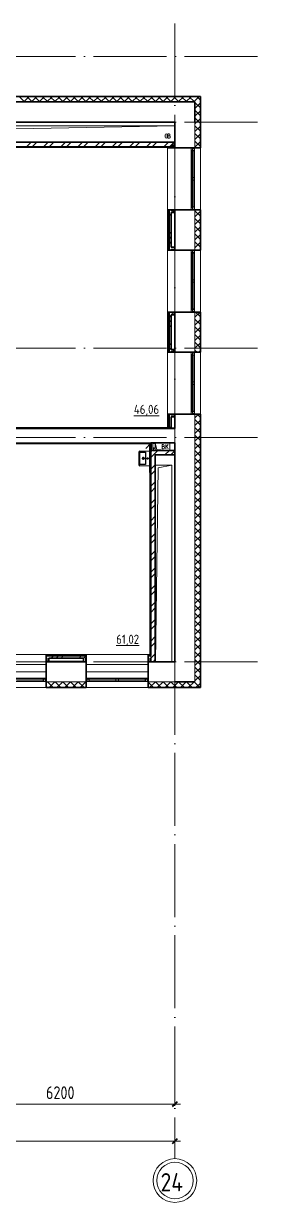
# Model space of a CAD drawing. Header units: millimetres. Extents: x -87434 to 499450, y -468665 to 122144.
# Drawn here: x 164118 to 170543, y -33467 to -1141 of the extents above; entities that cross this region are included whole.
import ezdxf

# ---------------------------------------------------------------- set-up
doc = ezdxf.new("R2010")
doc.units = ezdxf.units.MM
doc.linetypes.add('ADSK_Линия сетки', pattern=[25, 20, -2.5, 0, -2.5])
for name, color, linetype, lineweight in [('_ Окна', 7, 'Continuous', 9), ('Марки помещений', 252, 'Continuous', 20), ('Оборудование', 8, 'Continuous', 18), ('Ограждение', 252, 'Continuous', 9), ('Окна', 252, 'Continuous', 9), ('Оси', 252, 'Continuous', 9), ('Перекрытие', 252, 'Continuous', 18), ('Размеры', 7, 'Continuous', 9), ('Стены внутренние', 7, 'Continuous', 18), ('Стены наружные', 7, 'Continuous', 18), ('Стены штриховка', 252, 'Continuous', 9)]:
    doc.layers.add(name, color=color, linetype=linetype, lineweight=lineweight)
doc.layers.add('Узлы', color=7, linetype='Continuous')
doc.styles.add('GOST Common_1', font='', dxfattribs={"height": 250})
doc.styles.add('GOST Common_2', font='', dxfattribs={"width": 0.9, "height": 250})
doc.styles.add('GOST Common_3', font='', dxfattribs={"height": 3.5})
doc.styles.get('GOST Common_1').set_extended_font_data('GOST type B')
doc.styles.get('GOST Common_2').set_extended_font_data('GOST type B')
doc.styles.get('GOST Common_3').set_extended_font_data('GOST 2.304 type A')

# ---------------------------------------------------------------- blocks, each defined once
blk = doc.blocks.new('2 этаж')
at = {"color": 251, "lineweight": 18, "true_color": 0x636466}
for p, q in [((162271, -3939), (168276, -3939)), ((162353, -4061), (168276, -3939)), ((168009, -4253), (168009, -4191)), ((168066, -4253), (168066, -4191)), ((168116, -4162), (168086, -4162)), ((168086, -4162), (168086, -4282)), ((168140, -4195), (168140, -4185)), ((168120, -4215), (168086, -4215)), ((168086, -4282), (168123, -4282)), ((168150, -4255), (168150, -4245)), ((167736, -12649), (167778, -12820)), ((167736, -12649), (168136, -12649)), ((167778, -12820), (168136, -12849)), ((167957, -12684), (167927, -12684)), ((167927, -12684), (167927, -12804)), ((167960, -12737), (167927, -12737)), ((167927, -12804), (167963, -12804)), ((167980, -12717), (167980, -12707)), ((167990, -12777), (167990, -12767)), ((168087, -12684), (168027, -12755)), ((168027, -12804), (168027, -12684)), ((168087, -12804), (168051, -12727)), ((168136, -12649), (168136, -12849)), ((167736, -13244), (168194, -13244)), ((167817, -13324), (168194, -13244)), ((168194, -13244), (168194, -18639)), ((167740, -18639), (167817, -13324))]:
    blk.add_line(p, q, dxfattribs=at)
for centre, radius, start, end in [((168037, -4191), 28.7, 0, 180), ((168116, -4185), 23.3, 0, 90), ((168120, -4195), 20, 270, 0), ((168037, -4253), 28.7, 180, 0), ((168120, -4245), 30, 0, 90), ((168123, -4255), 26.7, 270, 0), ((167957, -12707), 23.3, 0, 90), ((167960, -12717), 20, 270, 0), ((167960, -12767), 30, 0, 90), ((167963, -12777), 26.7, 270, 0)]:
    blk.add_arc(centre, radius, start, end, dxfattribs=at)
at = {"layer": '_ Окна', "color": 251, "true_color": 0x636466}
for p, q in [((168758, -4549), (168758, -4574)), ((168758, -4574), (168816, -4574)), ((168816, -4574), (168816, -4549)), ((168758, -6224), (168758, -6249)), ((168816, -6224), (168758, -6224)), ((168816, -6249), (168816, -6224)), ((168758, -7349), (168758, -7374)), ((168758, -7374), (168816, -7374)), ((168816, -7374), (168816, -7349)), ((168758, -9024), (168758, -9049)), ((168816, -9024), (168758, -9024)), ((168816, -9049), (168816, -9024)), ((168758, -10149), (168758, -10174)), ((168758, -10174), (168816, -10174)), ((168816, -10174), (168816, -10149)), ((168758, -11824), (168758, -11849)), ((168816, -11824), (168758, -11824)), ((168816, -11849), (168816, -11824)), ((164741, -19121), (164716, -19121)), ((164716, -19121), (164716, -19179)), ((164716, -19179), (164741, -19179)), ((165866, -19121), (165841, -19121)), ((165841, -19179), (165866, -19179)), ((165866, -19179), (165866, -19121)), ((167541, -19121), (167516, -19121)), ((167516, -19121), (167516, -19179)), ((167516, -19179), (167541, -19179))]:
    blk.add_line(p, q, dxfattribs=at)
at = {"layer": '_ Окна', "color": 251, "lineweight": 18, "true_color": 0x636466}
for p, q in [((168816, -4574), (168758, -4574)), ((168758, -4574), (168758, -4612)), ((168758, -4620), (168799, -4620)), ((168799, -4620), (168799, -4632)), ((168799, -4638), (168816, -4634)), ((168816, -4634), (168816, -4574)), ((168799, -6178), (168758, -6178)), ((168758, -6186), (168758, -6224)), ((168758, -6224), (168816, -6224)), ((168816, -6165), (168799, -6160)), ((168799, -6166), (168799, -6178)), ((168816, -6224), (168816, -6165)), ((168816, -7374), (168758, -7374)), ((168758, -7374), (168758, -7412)), ((168758, -7420), (168799, -7420)), ((168799, -7420), (168799, -7432)), ((168799, -7438), (168816, -7434)), ((168816, -7434), (168816, -7374)), ((168799, -8978), (168758, -8978)), ((168758, -8986), (168758, -9024)), ((168758, -9024), (168816, -9024)), ((168816, -8965), (168799, -8960)), ((168799, -8966), (168799, -8978)), ((168816, -9024), (168816, -8965)), ((168816, -10174), (168758, -10174)), ((168758, -10174), (168758, -10212)), ((168758, -10220), (168799, -10220)), ((168799, -10220), (168799, -10232)), ((168799, -10238), (168816, -10234)), ((168816, -10234), (168816, -10174)), ((168799, -11778), (168758, -11778)), ((168758, -11786), (168758, -11824)), ((168758, -11824), (168816, -11824)), ((168816, -11765), (168799, -11760)), ((168799, -11766), (168799, -11778)), ((168816, -11824), (168816, -11765)), ((164652, -19162), (164657, -19179)), ((164657, -19179), (164716, -19179)), ((164670, -19162), (164658, -19162)), ((164670, -19121), (164670, -19162)), ((164716, -19121), (164678, -19121)), ((164716, -19179), (164716, -19121)), ((165904, -19121), (165866, -19121)), ((165866, -19121), (165866, -19179)), ((165866, -19179), (165925, -19179)), ((165912, -19162), (165912, -19121)), ((165924, -19162), (165912, -19162)), ((165925, -19179), (165930, -19162)), ((167452, -19162), (167457, -19179)), ((167457, -19179), (167516, -19179)), ((167470, -19162), (167458, -19162)), ((167470, -19121), (167470, -19162)), ((167516, -19121), (167478, -19121)), ((167516, -19179), (167516, -19121))]:
    blk.add_line(p, q, dxfattribs=at)
at = {"layer": 'Оборудование', "color": 251, "true_color": 0x636466}
for p, q in [((167616, -12649), (167475, -12791)), ((167616, -12753), (167614, -12753)), ((167614, -12753), (167614, -12757)), ((167614, -12817), (167614, -12757)), ((167614, -12817), (167614, -12821)), ((167614, -12821), (167616, -12821)), ((167616, -12668), (167616, -12830)), ((167621, -12668), (167616, -12668)), ((167616, -12830), (167621, -12830)), ((167623, -12657), (167623, -12841)), ((167623, -12677), (167624, -12677)), ((167624, -12677), (167623, -12677)), ((167624, -12821), (167623, -12821)), ((167624, -12821), (167623, -12821)), ((167634, -12656), (167624, -12656)), ((167624, -12842), (167634, -12842)), ((167634, -12650), (167634, -12848)), ((167671, -12649), (167635, -12649)), ((167635, -12849), (167671, -12849)), ((167671, -12849), (167671, -12649)), ((167687, -12773), (167671, -12773)), ((167671, -12792), (167687, -12792)), ((167686, -12770), (167681, -12770)), ((167681, -12770), (167681, -12778)), ((167681, -12788), (167681, -12833)), ((167681, -12833), (167686, -12833)), ((167686, -12778), (167686, -12770)), ((167686, -12833), (167686, -12788)), ((167687, -12792), (167687, -12773)), ((167689, -12777), (167687, -12775)), ((167687, -12791), (167689, -12789)), ((167706, -12777), (167689, -12777)), ((167689, -12789), (167689, -12777)), ((167689, -12789), (167706, -12789)), ((167706, -12789), (167706, -12777))]:
    blk.add_line(p, q, dxfattribs=at)
for points, knots in [([(167623, -12667), (167623, -12667), (167623, -12667), (167623, -12667), (167623, -12667), (167623, -12668), (167623, -12668), (167622, -12668), (167622, -12668), (167622, -12668), (167622, -12668), (167622, -12668), (167621, -12668)], [-1, -1, -1, -1, -0.833333, -0.75, -0.666667, -0.583333, -0.5, -0.416667, -0.333333, -0.25, -0.166667, 0, 0, 0, 0]), ([(167621, -12830), (167622, -12830), (167622, -12830), (167622, -12830), (167622, -12830), (167622, -12831), (167623, -12831), (167623, -12831), (167623, -12831), (167623, -12831), (167623, -12831), (167623, -12832), (167623, -12832)], [0, 0, 0, 0, 0.166667, 0.25, 0.333333, 0.416667, 0.5, 0.583333, 0.666667, 0.75, 0.833333, 1, 1, 1, 1]), ([(167624, -12656), (167624, -12656), (167624, -12656), (167623, -12656), (167623, -12656), (167623, -12657), (167623, -12657), (167623, -12657), (167623, -12657), (167623, -12657), (167623, -12657)], [-1, -1, -1, -1, -0.833333, -0.666667, -0.541667, -0.416667, -0.333333, -0.25, -0.166667, 0, 0, 0, 0]), ([(167623, -12841), (167623, -12841), (167623, -12842), (167623, -12842), (167623, -12842), (167623, -12842), (167623, -12842), (167623, -12842), (167624, -12842), (167624, -12842), (167624, -12842)], [0, 0, 0, 0, 0.166667, 0.25, 0.333333, 0.416667, 0.541667, 0.666667, 0.833333, 1, 1, 1, 1]), ([(167635, -12649), (167635, -12649), (167634, -12649), (167634, -12649), (167634, -12650), (167634, -12650), (167634, -12650), (167634, -12650), (167634, -12650), (167634, -12650)], [-1, -1, -1, -1, -0.833333, -0.666667, -0.5, -0.333333, -0.25, -0.166667, 0, 0, 0, 0]), ([(167634, -12848), (167634, -12848), (167634, -12849), (167634, -12849), (167634, -12849), (167634, -12849), (167634, -12849), (167634, -12849), (167635, -12849), (167635, -12849)], [0, 0, 0, 0, 0.166667, 0.25, 0.333333, 0.5, 0.666667, 0.833333, 1, 1, 1, 1])]:
    blk.add_open_spline(points, degree=3, knots=knots, dxfattribs=at)
at = {"layer": 'Ограждение', "color": 251, "true_color": 0x636466}
for p, q in [((168261, -4464), (168276, -4464)), ((162296, -4534), (168076, -4534)), ((168076, -12224), (168076, -4529)), ((168076, -4549), (168091, -4549)), ((168076, -6249), (168076, -4549)), ((168276, -6249), (168276, -4549)), ((168726, -6249), (168726, -4549)), ((168091, -6249), (168076, -6249)), ((168076, -7349), (168091, -7349)), ((168076, -9049), (168076, -7349)), ((168276, -9049), (168276, -7349)), ((168726, -9049), (168726, -7349)), ((168091, -9049), (168076, -9049)), ((168076, -10149), (168091, -10149)), ((168076, -11849), (168076, -10149)), ((168276, -11849), (168276, -10149)), ((168726, -11849), (168726, -10149)), ((168091, -11849), (168076, -11849)), ((168076, -12219), (162296, -12219)), ((168276, -12229), (168176, -12229)), ((159701, -12659), (167586, -12659)), ((167591, -13724), (167596, -13724)), ((167591, -13724), (167591, -18454)), ((163041, -18439), (164741, -18439)), ((163041, -18714), (164741, -18714)), ((164741, -18439), (164741, -18454)), ((165841, -18454), (165841, -18439)), ((165841, -18439), (167541, -18439)), ((165841, -18714), (167541, -18714)), ((167541, -18439), (167541, -18454)), ((163041, -18914), (164741, -18914)), ((165841, -18914), (167541, -18914)), ((163041, -19089), (164741, -19089)), ((165841, -19089), (167541, -19089))]:
    blk.add_line(p, q, dxfattribs=at)
at = {"layer": 'Окна', "color": 251, "true_color": 0x636466}
for p, q in [((168741, -4612), (168758, -4612)), ((168741, -5384), (168741, -4612)), ((168758, -4612), (168758, -5384)), ((168758, -4632), (168799, -4632)), ((168799, -4632), (168799, -5364)), ((168816, -6165), (168816, -4634)), ((168741, -5414), (168741, -5384)), ((168758, -5384), (168741, -5384)), ((168741, -5414), (168758, -5414)), ((168741, -6186), (168741, -5414)), ((168799, -5364), (168758, -5364)), ((168758, -5384), (168758, -5414)), ((168758, -5414), (168758, -6186)), ((168758, -5434), (168799, -5434)), ((168799, -5364), (168799, -5434)), ((168799, -5434), (168799, -6166)), ((168758, -6186), (168741, -6186)), ((168799, -6166), (168758, -6166)), ((168741, -7412), (168758, -7412)), ((168741, -8184), (168741, -7412)), ((168758, -7412), (168758, -8184)), ((168758, -7432), (168799, -7432)), ((168799, -7432), (168799, -8164)), ((168816, -8965), (168816, -7434)), ((168741, -8214), (168741, -8184)), ((168758, -8184), (168741, -8184)), ((168741, -8214), (168758, -8214)), ((168741, -8986), (168741, -8214)), ((168799, -8164), (168758, -8164)), ((168758, -8184), (168758, -8214)), ((168758, -8214), (168758, -8986)), ((168758, -8234), (168799, -8234)), ((168799, -8164), (168799, -8234)), ((168799, -8234), (168799, -8966)), ((168758, -8986), (168741, -8986)), ((168799, -8966), (168758, -8966)), ((168741, -10212), (168758, -10212)), ((168741, -10984), (168741, -10212)), ((168758, -10212), (168758, -10984)), ((168758, -10232), (168799, -10232)), ((168799, -10232), (168799, -10964)), ((168816, -11765), (168816, -10234)), ((168741, -11014), (168741, -10984)), ((168758, -10984), (168741, -10984)), ((168799, -10964), (168758, -10964)), ((168758, -10984), (168758, -11014)), ((168799, -10964), (168799, -11034)), ((168741, -11014), (168758, -11014)), ((168741, -11786), (168741, -11014)), ((168758, -11014), (168758, -11786)), ((168758, -11034), (168799, -11034)), ((168799, -11034), (168799, -11766)), ((168758, -11786), (168741, -11786)), ((168799, -11766), (168758, -11766)), ((163125, -19179), (164657, -19179)), ((163906, -19104), (164678, -19104)), ((164678, -19121), (163906, -19121)), ((164658, -19162), (163926, -19162)), ((164658, -19121), (164658, -19162)), ((164678, -19104), (164678, -19121)), ((165904, -19104), (166676, -19104)), ((165904, -19121), (165904, -19104)), ((166676, -19121), (165904, -19121)), ((165924, -19162), (165924, -19121)), ((166656, -19162), (165924, -19162)), ((165925, -19179), (167457, -19179)), ((166656, -19121), (166656, -19162)), ((166726, -19162), (166656, -19162)), ((166676, -19104), (166706, -19104)), ((166676, -19104), (166676, -19121)), ((166706, -19121), (166676, -19121)), ((166706, -19104), (167478, -19104)), ((166706, -19121), (166706, -19104)), ((167478, -19121), (166706, -19121)), ((166726, -19162), (166726, -19121)), ((167458, -19162), (166726, -19162)), ((167458, -19121), (167458, -19162)), ((167478, -19104), (167478, -19121))]:
    blk.add_line(p, q, dxfattribs=at)
at = {"layer": 'Оси', "color": 251, "linetype": 'ADSK_Линия сетки', "ltscale": 100, "true_color": 0x636466}
for p, q in [((168276, -1139), (168276, -32265)), ((170543, -2039), (93566, -2039)), ((170543, -3839), (93566, -3839)), ((170543, -10039), (93566, -10039)), ((170543, -12489), (93566, -12489)), ((170543, -18639), (93604, -18639))]:
    blk.add_line(p, q, dxfattribs=at)
at = {"layer": 'Оси', "color": 251, "lineweight": 20, "true_color": 0x636466}
for radius, start, end in [(600, 0, 180), (500, 0, 180), (600, 180, 0), (500, 180, 0)]:
    blk.add_arc((168276, -32865), radius, start, end, dxfattribs=at)
at = {"layer": 'Перекрытие', "color": 251, "ltscale": 100, "true_color": 0x636466}
for p, q in [((162271, -3939), (168276, -3939)), ((167736, -12649), (168136, -12649)), ((168136, -12649), (168136, -12849)), ((167736, -13244), (168194, -13244)), ((168194, -13244), (168194, -18639))]:
    blk.add_line(p, q, dxfattribs=at)
at = {"layer": 'Размеры', "color": 251, "lineweight": 20, "true_color": 0x636466}
for p, q in [((168276, -30768), (168276, -30618)), ((162076, -30768), (168426, -30768)), ((168276, -30768), (168276, -30818)), ((168276, -31786), (168276, -31636)), ((100526, -31786), (168426, -31786)), ((168276, -31786), (168276, -31836))]:
    blk.add_line(p, q, dxfattribs=at)
at = {"layer": 'Размеры', "color": 251, "lineweight": 40, "true_color": 0x636466}
for p, q in [((168276, -30768), (168347, -30697)), ((168276, -30768), (168205, -30839)), ((168276, -31786), (168205, -31857)), ((168276, -31786), (168347, -31716))]:
    blk.add_line(p, q, dxfattribs=at)
at = {"layer": 'Стены внутренние', "color": 251, "lineweight": 30, "true_color": 0x636466}
for p, q in [((168978, -3137), (161626, -3137)), ((168978, -4549), (168978, -3137)), ((168826, -3289), (161626, -3289)), ((161626, -3289), (168826, -3289)), ((168826, -3289), (168826, -3839)), ((161701, -3839), (168276, -3839)), ((168276, -3839), (168276, -4474)), ((168276, -4549), (168978, -4549)), ((168978, -6249), (168276, -6249)), ((168276, -6324), (168276, -7274)), ((168978, -7349), (168978, -6249)), ((168276, -7349), (168978, -7349)), ((168978, -9049), (168276, -9049)), ((168978, -10149), (168978, -9049)), ((168276, -9124), (168276, -10074)), ((168276, -10149), (168978, -10149)), ((168978, -11849), (168276, -11849)), ((168276, -11924), (168276, -12244)), ((168978, -19341), (168978, -11849)), ((168101, -12244), (162271, -12244)), ((168276, -12244), (168176, -12244)), ((167736, -12634), (168276, -12634)), ((168276, -12634), (168276, -12849)), ((168276, -12969), (168276, -18639)), ((164741, -18639), (164741, -19341)), ((165766, -18639), (164816, -18639)), ((165841, -19341), (165841, -18639)), ((167541, -18639), (167541, -19341)), ((168276, -18639), (167736, -18639)), ((164741, -19341), (165841, -19341)), ((167541, -19341), (168978, -19341)), ((168276, -19189), (168826, -19189))]:
    blk.add_line(p, q, dxfattribs=at)
at = {"layer": 'Стены внутренние', "color": 251, "linetype": 'Continuous', "lineweight": 9, "true_color": 0x636466}
for p, q in [((164145, -3289), (163995, -3139)), ((164124, -3289), (164274, -3139)), ((164358, -3289), (164208, -3139)), ((164265, -3139), (164264, -3137)), ((164336, -3289), (164486, -3139)), ((164570, -3289), (164420, -3139)), ((164548, -3289), (164698, -3139)), ((164782, -3289), (164632, -3139)), ((164760, -3289), (164910, -3139)), ((164769, -3137), (164768, -3139)), ((164994, -3289), (164844, -3139)), ((164852, -3139), (164851, -3137)), ((164973, -3289), (165123, -3139)), ((165206, -3289), (165056, -3139)), ((165185, -3289), (165335, -3139)), ((165418, -3289), (165268, -3139)), ((165397, -3289), (165547, -3139)), ((165630, -3289), (165480, -3139)), ((165609, -3289), (165759, -3139)), ((165842, -3289), (165692, -3139)), ((165821, -3289), (165971, -3139)), ((166055, -3289), (165905, -3139)), ((166033, -3289), (166183, -3139)), ((166267, -3289), (166117, -3139)), ((166177, -3137), (166175, -3139)), ((166245, -3289), (166395, -3139)), ((166479, -3289), (166329, -3139)), ((166457, -3289), (166607, -3139)), ((166691, -3289), (166541, -3139)), ((166670, -3289), (166820, -3139)), ((166903, -3289), (166753, -3139)), ((166882, -3289), (167032, -3139)), ((167115, -3289), (166965, -3139)), ((167094, -3289), (167244, -3139)), ((167327, -3289), (167177, -3139)), ((167306, -3289), (167456, -3139)), ((167540, -3289), (167390, -3139)), ((167518, -3289), (167668, -3139)), ((167752, -3289), (167602, -3139)), ((167667, -3139), (167666, -3137)), ((167730, -3289), (167880, -3139)), ((167964, -3289), (167814, -3139)), ((167942, -3289), (168092, -3139)), ((168176, -3289), (168026, -3139)), ((168155, -3289), (168305, -3139)), ((168388, -3289), (168238, -3139)), ((168367, -3289), (168517, -3139)), ((168600, -3289), (168450, -3139)), ((168579, -3289), (168729, -3139)), ((168812, -3289), (168662, -3139)), ((168723, -3139), (168722, -3137)), ((168826, -3254), (168941, -3139)), ((168976, -3241), (168874, -3139)), ((168874, -3139), (168874, -3139)), ((168791, -3289), (168826, -3254)), ((168976, -3453), (168826, -3303)), ((168826, -3466), (168976, -3316)), ((168976, -3665), (168826, -3515)), ((168826, -3678), (168976, -3528)), ((168976, -3378), (168978, -3378)), ((168976, -3877), (168826, -3727)), ((168826, -3891), (168976, -3741)), ((168976, -3784), (168978, -3784)), ((168976, -4089), (168826, -3939)), ((168826, -4103), (168976, -3953)), ((168976, -4301), (168826, -4151)), ((168826, -4315), (168976, -4165)), ((168976, -4191), (168978, -4191)), ((168976, -4514), (168826, -4364)), ((168826, -4527), (168976, -4377)), ((168976, -4496), (168978, -4496)), ((168976, -6423), (168826, -6273)), ((168826, -6436), (168976, -6286)), ((168955, -6249), (168954, -6251)), ((168976, -6426), (168978, -6426)), ((168976, -6635), (168826, -6485)), ((168826, -6648), (168976, -6498)), ((168976, -6847), (168826, -6697)), ((168826, -6860), (168976, -6710)), ((168978, -6628), (168976, -6625)), ((168976, -6731), (168978, -6731)), ((168976, -7059), (168826, -6909)), ((168826, -7073), (168976, -6923)), ((168976, -7271), (168826, -7121)), ((168826, -7285), (168976, -7135)), ((168842, -7349), (168826, -7333)), ((168925, -7349), (168924, -7347)), ((168976, -7137), (168978, -7137)), ((168976, -7347), (168976, -7347)), ((168826, -9194), (168969, -9051)), ((168976, -9180), (168845, -9049)), ((168976, -9393), (168826, -9243)), ((168826, -9406), (168976, -9256)), ((168976, -9372), (168978, -9372)), ((168976, -9605), (168826, -9455)), ((168826, -9618), (168976, -9468)), ((168976, -9817), (168826, -9667)), ((168826, -9830), (168976, -9680)), ((168976, -10029), (168826, -9879)), ((168826, -10042), (168976, -9892)), ((168976, -9779), (168978, -9779)), ((168884, -10149), (168826, -10091)), ((168933, -10147), (168976, -10105)), ((168976, -10084), (168978, -10084)), ((168826, -11952), (168926, -11851)), ((168976, -11938), (168887, -11849)), ((168978, -11912), (168976, -11908)), ((168976, -12150), (168826, -12000)), ((168826, -12164), (168976, -12014)), ((168976, -12362), (168826, -12212)), ((168826, -12376), (168976, -12226)), ((168976, -12014), (168978, -12014)), ((168976, -12575), (168826, -12425)), ((168826, -12588), (168976, -12438)), ((168976, -12319), (168978, -12319)), ((168976, -12787), (168826, -12637)), ((168826, -12800), (168976, -12650)), ((168976, -12999), (168826, -12849)), ((168826, -13012), (168976, -12862)), ((168976, -12725), (168978, -12725)), ((168976, -13211), (168826, -13061)), ((168826, -13224), (168976, -13074)), ((168976, -13132), (168978, -13132)), ((168976, -13423), (168826, -13273)), ((168826, -13437), (168976, -13287)), ((168976, -13635), (168826, -13485)), ((168826, -13649), (168976, -13499)), ((168976, -13436), (168978, -13436)), ((168978, -13525), (168976, -13528)), ((168978, -13537), (168976, -13534)), ((168976, -13847), (168826, -13697)), ((168826, -13861), (168976, -13711)), ((168976, -13843), (168978, -13843)), ((168976, -14060), (168826, -13910)), ((168826, -14073), (168976, -13923)), ((168976, -14272), (168826, -14122)), ((168826, -14285), (168976, -14135)), ((168976, -14484), (168826, -14334)), ((168826, -14497), (168976, -14347)), ((168976, -14696), (168826, -14546)), ((168976, -14249), (168978, -14249)), ((168826, -14709), (168976, -14559)), ((168976, -14908), (168826, -14758)), ((168826, -14921), (168976, -14771)), ((168976, -14554), (168978, -14554)), ((168976, -15120), (168826, -14970)), ((168826, -15134), (168976, -14984)), ((168976, -15332), (168826, -15182)), ((168976, -14960), (168978, -14960)), ((168826, -15346), (168976, -15196)), ((168976, -15544), (168826, -15394)), ((168826, -15558), (168976, -15408)), ((168976, -15367), (168978, -15367)), ((168976, -15757), (168826, -15607)), ((168826, -15770), (168976, -15620)), ((168976, -15969), (168826, -15819)), ((168826, -15982), (168976, -15832)), ((168976, -15672), (168978, -15672)), ((168976, -16181), (168826, -16031)), ((168826, -16194), (168976, -16044)), ((168976, -16078), (168978, -16078)), ((168976, -16393), (168826, -16243)), ((168826, -16406), (168976, -16256)), ((168976, -16605), (168826, -16455)), ((168826, -16619), (168976, -16469)), ((168976, -16484), (168978, -16484)), ((168976, -16817), (168826, -16667)), ((168826, -16831), (168976, -16681)), ((168978, -16573), (168976, -16576)), ((168978, -16585), (168976, -16582)), ((168976, -16789), (168978, -16789)), ((168976, -17029), (168826, -16879)), ((168826, -17043), (168976, -16893)), ((168976, -17242), (168826, -17092)), ((168826, -17255), (168976, -17105)), ((168976, -17454), (168826, -17304)), ((168826, -17467), (168976, -17317)), ((168978, -17183), (168976, -17186)), ((168978, -17195), (168976, -17191)), ((168976, -17196), (168978, -17196)), ((168976, -17666), (168826, -17516)), ((168826, -17679), (168976, -17529)), ((168976, -17878), (168826, -17728)), ((168826, -17891), (168976, -17741)), ((168976, -17602), (168978, -17602)), ((168976, -18090), (168826, -17940)), ((168826, -18103), (168976, -17953)), ((168976, -17907), (168978, -17907)), ((168978, -17995), (168976, -17999)), ((168976, -18302), (168826, -18152)), ((168826, -18316), (168976, -18166)), ((168976, -18514), (168826, -18364)), ((168826, -18528), (168976, -18378)), ((168976, -18313), (168978, -18313)), ((168976, -18726), (168826, -18576)), ((168826, -18740), (168976, -18590)), ((168976, -18720), (168978, -18720)), ((168976, -18939), (168826, -18789)), ((168826, -18952), (168976, -18802)), ((168976, -19151), (168826, -19001)), ((168826, -19164), (168976, -19014)), ((168976, -19024), (168978, -19024)), ((164741, -19219), (164770, -19189)), ((164922, -19339), (164772, -19189)), ((164800, -19339), (164799, -19341)), ((164832, -19339), (164982, -19189)), ((165134, -19339), (164984, -19189)), ((165045, -19339), (165195, -19189)), ((165346, -19339), (165196, -19189)), ((165257, -19339), (165407, -19189)), ((165558, -19339), (165408, -19189)), ((165469, -19339), (165619, -19189)), ((165770, -19339), (165620, -19189)), ((165621, -19339), (165620, -19341)), ((165681, -19339), (165831, -19189)), ((165841, -19198), (165833, -19189)), ((165839, -19329), (165841, -19329)), ((167680, -19339), (167541, -19201)), ((167590, -19339), (167740, -19189)), ((167616, -19339), (167614, -19341)), ((167892, -19339), (167742, -19189)), ((167802, -19339), (167952, -19189)), ((167871, -19341), (167870, -19339)), ((168104, -19339), (167954, -19189)), ((168014, -19339), (168164, -19189)), ((168316, -19339), (168166, -19189)), ((168227, -19339), (168377, -19189)), ((168528, -19339), (168378, -19189)), ((168437, -19339), (168436, -19341)), ((168439, -19339), (168589, -19189)), ((168457, -19341), (168456, -19339)), ((168740, -19339), (168590, -19189)), ((168651, -19339), (168801, -19189)), ((168671, -19339), (168670, -19341)), ((168952, -19339), (168802, -19189)), ((168863, -19339), (168976, -19226))]:
    blk.add_line(p, q, dxfattribs=at)
at = {"layer": 'Стены внутренние', "color": 251, "true_color": 0x636466}
for p, q in [((168826, -4549), (168826, -3839)), ((168978, -4549), (168978, -6249)), ((168826, -7349), (168826, -6249)), ((168978, -7349), (168978, -9049)), ((168826, -10149), (168826, -9049)), ((168978, -10149), (168978, -11849)), ((168826, -19189), (168826, -11849)), ((161481, -12634), (167616, -12634)), ((164741, -19341), (163041, -19341)), ((164741, -19189), (165841, -19189)), ((167541, -19341), (165841, -19341)), ((167541, -19189), (168276, -19189))]:
    blk.add_line(p, q, dxfattribs=at)
at = {"layer": 'Стены наружные', "color": 251, "true_color": 0x636466}
for p, q in [((168978, -3999), (168983, -3999)), ((168983, -3999), (168983, -6799)), ((168276, -4389), (168261, -4389)), ((168983, -4549), (168978, -4549)), ((168978, -6249), (168983, -6249)), ((168983, -6798), (168978, -6798)), ((168983, -9599), (168983, -10149)), ((168983, -10149), (168978, -10149)), ((168261, -12237), (168261, -12229)), ((168276, -12237), (168261, -12237)), ((167736, -12649), (167736, -12849)), ((164816, -18624), (165766, -18624)), ((164741, -19346), (162521, -19346)), ((166781, -19346), (166781, -19341)), ((168081, -19346), (166781, -19346)), ((168081, -19346), (168081, -19341)), ((168281, -19346), (168281, -19341)), ((168681, -19346), (168281, -19346)), ((168681, -19341), (168681, -19346))]:
    blk.add_line(p, q, dxfattribs=at)
at = {"layer": 'Стены наружные', "color": 251, "lineweight": 30, "true_color": 0x636466}
for p, q in [((168261, -4389), (162021, -4389)), ((168096, -4524), (162286, -4524)), ((168091, -4509), (168091, -4524)), ((168276, -4474), (168176, -4474)), ((168176, -4474), (168176, -4509)), ((168176, -4509), (168261, -4509)), ((168261, -4509), (168261, -4389)), ((168276, -4549), (168276, -4474)), ((162291, -4529), (168091, -4529)), ((168091, -4529), (168091, -4549)), ((168091, -4549), (168276, -4549)), ((168276, -6249), (168091, -6249)), ((168091, -6249), (168091, -7349)), ((168176, -7274), (168176, -6324)), ((168176, -6324), (168276, -6324)), ((168276, -6324), (168276, -6249)), ((168983, -6799), (168978, -6799)), ((168983, -7349), (168983, -6799)), ((168091, -7349), (168276, -7349)), ((168276, -7274), (168176, -7274)), ((168276, -7349), (168276, -7274)), ((168978, -7349), (168983, -7349)), ((168276, -9049), (168091, -9049)), ((168091, -9049), (168091, -10149)), ((168276, -9124), (168276, -9049)), ((168983, -9049), (168978, -9049)), ((168983, -9599), (168983, -9049)), ((168176, -10074), (168176, -9124)), ((168176, -9124), (168276, -9124)), ((168978, -9599), (168983, -9599)), ((168091, -10149), (168276, -10149)), ((168276, -10074), (168176, -10074)), ((168276, -10149), (168276, -10074)), ((168276, -11849), (168091, -11849)), ((168091, -11849), (168091, -12224)), ((168176, -12244), (168176, -11924)), ((168176, -11924), (168276, -11924)), ((168276, -11924), (168276, -11849)), ((168978, -11849), (168978, -12399)), ((168983, -11849), (168978, -11849)), ((168983, -12399), (168983, -11849)), ((162271, -12244), (168101, -12244)), ((168096, -12229), (162286, -12229)), ((168091, -12224), (162291, -12224)), ((168096, -12224), (168096, -12229)), ((168101, -12229), (168101, -12244)), ((168101, -12244), (168101, -12244)), ((168101, -12244), (168176, -12244)), ((168978, -12399), (168983, -12399)), ((159691, -12654), (167586, -12654)), ((167586, -12654), (167586, -13449)), ((167736, -12634), (167616, -12634)), ((167616, -12668), (167616, -12634)), ((167616, -12649), (167634, -12649)), ((167616, -18464), (167616, -12830)), ((167634, -12849), (167616, -12849)), ((167671, -12649), (167736, -12649)), ((168276, -12849), (167671, -12849)), ((167736, -12649), (167736, -12634)), ((168276, -12969), (168276, -12849)), ((167736, -18639), (167736, -12969)), ((167736, -12969), (168276, -12969)), ((167586, -13449), (167596, -13449)), ((167596, -13449), (167596, -18454)), ((167601, -13449), (167601, -18459)), ((164741, -18454), (164741, -18639)), ((165841, -18454), (164741, -18454)), ((164741, -18639), (164816, -18639)), ((164816, -18539), (165766, -18539)), ((164816, -18639), (164816, -18539)), ((165766, -18539), (165766, -18639)), ((165766, -18639), (165841, -18639)), ((165841, -18639), (165841, -18454)), ((167541, -18454), (167541, -18639)), ((167596, -18454), (167541, -18454)), ((167541, -18639), (167736, -18639)), ((167601, -18459), (167596, -18459)), ((167616, -18539), (167616, -18639)), ((165346, -19341), (164741, -19341)), ((164741, -19341), (164741, -19346)), ((164741, -19346), (165346, -19346)), ((165346, -19346), (165346, -19341))]:
    blk.add_line(p, q, dxfattribs=at)
at = {"layer": 'Стены наружные', "color": 251, "linetype": 'Continuous', "lineweight": 9, "true_color": 0x636466}
for p, q in [((164157, -4529), (164162, -4524)), ((164205, -4509), (164325, -4389)), ((164228, -4529), (164233, -4524)), ((164298, -4529), (164303, -4524)), ((164362, -4509), (164482, -4389)), ((164369, -4529), (164374, -4524)), ((164440, -4529), (164445, -4524)), ((164510, -4529), (164515, -4524)), ((164581, -4529), (164586, -4524)), ((164612, -4524), (164612, -4509)), ((164652, -4529), (164657, -4524)), ((164676, -4509), (164796, -4389)), ((164723, -4529), (164728, -4524)), ((164793, -4529), (164798, -4524)), ((164834, -4509), (164954, -4389)), ((164864, -4529), (164869, -4524)), ((164935, -4529), (164940, -4524)), ((165005, -4529), (165010, -4524)), ((165076, -4529), (165081, -4524)), ((165147, -4529), (165152, -4524)), ((165148, -4509), (165268, -4389)), ((165212, -4524), (165212, -4509)), ((165217, -4529), (165222, -4524)), ((165288, -4529), (165293, -4524)), ((165305, -4509), (165425, -4389)), ((165359, -4529), (165364, -4524)), ((165430, -4529), (165435, -4524)), ((165500, -4529), (165505, -4524)), ((165571, -4529), (165576, -4524)), ((165619, -4509), (165739, -4389)), ((165642, -4529), (165647, -4524)), ((165712, -4529), (165717, -4524)), ((165776, -4509), (165896, -4389)), ((165783, -4529), (165788, -4524)), ((165812, -4524), (165812, -4509)), ((165854, -4529), (165859, -4524)), ((165925, -4529), (165930, -4524)), ((165995, -4529), (166000, -4524)), ((166066, -4529), (166071, -4524)), ((166091, -4509), (166211, -4389)), ((166137, -4529), (166142, -4524)), ((166207, -4529), (166212, -4524)), ((166248, -4509), (166368, -4389)), ((166278, -4529), (166283, -4524)), ((166349, -4529), (166354, -4524)), ((166412, -4524), (166412, -4509)), ((166420, -4529), (166425, -4524)), ((166490, -4529), (166495, -4524)), ((166561, -4529), (166566, -4524)), ((166562, -4509), (166682, -4389)), ((166632, -4529), (166637, -4524)), ((166702, -4529), (166707, -4524)), ((166719, -4509), (166839, -4389)), ((166773, -4529), (166778, -4524)), ((166844, -4529), (166849, -4524)), ((166915, -4529), (166920, -4524)), ((166985, -4529), (166990, -4524)), ((167012, -4524), (167012, -4509)), ((167034, -4509), (167154, -4389)), ((167056, -4529), (167061, -4524)), ((167127, -4529), (167132, -4524)), ((167191, -4509), (167311, -4389)), ((167197, -4529), (167202, -4524)), ((167268, -4529), (167273, -4524)), ((167339, -4529), (167344, -4524)), ((167410, -4529), (167415, -4524)), ((167480, -4529), (167485, -4524)), ((167505, -4509), (167625, -4389)), ((167551, -4529), (167556, -4524)), ((167612, -4524), (167612, -4509)), ((167622, -4529), (167627, -4524)), ((167662, -4509), (167782, -4389)), ((167692, -4529), (167697, -4524)), ((167763, -4529), (167768, -4524)), ((167834, -4529), (167839, -4524)), ((167904, -4529), (167909, -4524)), ((167975, -4529), (167980, -4524)), ((167977, -4509), (168097, -4389)), ((168046, -4529), (168051, -4524)), ((168134, -4509), (168254, -4389)), ((168180, -4537), (168192, -4524)), ((168208, -4524), (168258, -4474)), ((168176, -4541), (168180, -4537)), ((168091, -6252), (168094, -6249)), ((168091, -6323), (168096, -6318)), ((168091, -6393), (168096, -6388)), ((168091, -6464), (168096, -6459)), ((168096, -6318), (168101, -6313)), ((168101, -6313), (168114, -6300)), ((168114, -6300), (168126, -6288)), ((168126, -6268), (168145, -6249)), ((168126, -6403), (168176, -6353)), ((168205, -6324), (168255, -6274)), ((168091, -6535), (168096, -6530)), ((168091, -6605), (168096, -6600)), ((168091, -6676), (168096, -6671)), ((168091, -6747), (168096, -6742)), ((168096, -6742), (168101, -6737)), ((168101, -6525), (168114, -6512)), ((168101, -6737), (168114, -6724)), ((168114, -6512), (168126, -6500)), ((168114, -6724), (168126, -6712)), ((168091, -6818), (168096, -6813)), ((168091, -6888), (168096, -6883)), ((168091, -6959), (168096, -6954)), ((168091, -7030), (168096, -7025)), ((168091, -7100), (168096, -7095)), ((168101, -6949), (168114, -6937)), ((168114, -6937), (168126, -6924)), ((168126, -6897), (168176, -6847)), ((168126, -7032), (168176, -6982)), ((168983, -6840), (168980, -6835)), ((168091, -7171), (168096, -7166)), ((168091, -7242), (168096, -7237)), ((168091, -7313), (168096, -7308)), ((168096, -7166), (168101, -7161)), ((168101, -7161), (168114, -7149)), ((168114, -7149), (168126, -7136)), ((168125, -7349), (168126, -7348)), ((168126, -7166), (168176, -7116)), ((168978, -7137), (168983, -7137)), ((168114, -9058), (168122, -9049)), ((168091, -9080), (168096, -9075)), ((168091, -9151), (168096, -9146)), ((168091, -9222), (168096, -9217)), ((168091, -9292), (168096, -9287)), ((168091, -9363), (168096, -9358)), ((168096, -9287), (168101, -9282)), ((168101, -9070), (168114, -9058)), ((168101, -9282), (168114, -9270)), ((168114, -9270), (168126, -9257)), ((168126, -9187), (168176, -9137)), ((168126, -9321), (168176, -9271)), ((168188, -9124), (168238, -9074)), ((168978, -9372), (168983, -9372)), ((168091, -9434), (168096, -9429)), ((168091, -9505), (168096, -9500)), ((168091, -9575), (168096, -9570)), ((168091, -9646), (168096, -9641)), ((168101, -9495), (168114, -9482)), ((168101, -9707), (168114, -9694)), ((168114, -9482), (168126, -9470)), ((168114, -9694), (168126, -9682)), ((168126, -9456), (168176, -9406)), ((168091, -9717), (168096, -9712)), ((168091, -9787), (168096, -9782)), ((168091, -9858), (168096, -9853)), ((168091, -9929), (168096, -9924)), ((168091, -10000), (168096, -9995)), ((168096, -9712), (168101, -9707)), ((168101, -9919), (168114, -9906)), ((168114, -9906), (168126, -9894)), ((168126, -9950), (168176, -9900)), ((168091, -10070), (168096, -10065)), ((168091, -10141), (168096, -10136)), ((168096, -10136), (168101, -10131)), ((168101, -10131), (168114, -10119)), ((168114, -10119), (168126, -10106)), ((168126, -10085), (168176, -10035)), ((168221, -10124), (168271, -10074)), ((168091, -11909), (168096, -11904)), ((168267, -11874), (168276, -11865)), ((168981, -11917), (168978, -11912)), ((164164, -12229), (164169, -12224)), ((164235, -12229), (164240, -12224)), ((164291, -12244), (164306, -12229)), ((164306, -12229), (164311, -12224)), ((164376, -12229), (164381, -12224)), ((164447, -12229), (164452, -12224)), ((164518, -12229), (164523, -12224)), ((164589, -12229), (164594, -12224)), ((164659, -12229), (164664, -12224)), ((164715, -12244), (164730, -12229)), ((164730, -12229), (164735, -12224)), ((164801, -12229), (164806, -12224)), ((164871, -12229), (164876, -12224)), ((164942, -12229), (164947, -12224)), ((165013, -12229), (165018, -12224)), ((165084, -12229), (165089, -12224)), ((165139, -12244), (165154, -12229)), ((165154, -12229), (165159, -12224)), ((165225, -12229), (165230, -12224)), ((165296, -12229), (165301, -12224)), ((165366, -12229), (165371, -12224)), ((165437, -12229), (165442, -12224)), ((165508, -12229), (165513, -12224)), ((165564, -12244), (165579, -12229)), ((165579, -12229), (165584, -12224)), ((165649, -12229), (165654, -12224)), ((165720, -12229), (165725, -12224)), ((165791, -12229), (165796, -12224)), ((165861, -12229), (165866, -12224)), ((165932, -12229), (165937, -12224)), ((165988, -12244), (166003, -12229)), ((166003, -12229), (166008, -12224)), ((166073, -12229), (166078, -12224)), ((166144, -12229), (166149, -12224)), ((166215, -12229), (166220, -12224)), ((166286, -12229), (166291, -12224)), ((166356, -12229), (166361, -12224)), ((166412, -12244), (166427, -12229)), ((166427, -12229), (166432, -12224)), ((166498, -12229), (166503, -12224)), ((166568, -12229), (166573, -12224)), ((166639, -12229), (166644, -12224)), ((166710, -12229), (166715, -12224)), ((166781, -12229), (166786, -12224)), ((166836, -12244), (166851, -12229)), ((166851, -12229), (166856, -12224)), ((166922, -12229), (166927, -12224)), ((166993, -12229), (166998, -12224)), ((167063, -12229), (167068, -12224)), ((167134, -12229), (167139, -12224)), ((167205, -12229), (167210, -12224)), ((167261, -12244), (167276, -12229)), ((167276, -12229), (167281, -12224)), ((167346, -12229), (167351, -12224)), ((167417, -12229), (167422, -12224)), ((167488, -12229), (167493, -12224)), ((167558, -12229), (167563, -12224)), ((167629, -12229), (167634, -12224)), ((167685, -12244), (167700, -12229)), ((167700, -12229), (167705, -12224)), ((167771, -12229), (167776, -12224)), ((167841, -12229), (167846, -12224)), ((167912, -12229), (167917, -12224)), ((167983, -12229), (167988, -12224)), ((168053, -12229), (168058, -12224)), ((168091, -11979), (168096, -11974)), ((168091, -12050), (168096, -12045)), ((168091, -12121), (168096, -12116)), ((168091, -12192), (168096, -12187)), ((168101, -12040), (168114, -12028)), ((168109, -12244), (168114, -12240)), ((168114, -12028), (168126, -12015)), ((168114, -12240), (168126, -12227)), ((168126, -12240), (168176, -12190)), ((168978, -12014), (168983, -12014)), ((168978, -12319), (168983, -12319)), ((164164, -12654), (164169, -12649)), ((164234, -12654), (164239, -12649)), ((164305, -12654), (164310, -12649)), ((164310, -12649), (164325, -12634)), ((164376, -12654), (164381, -12649)), ((164446, -12654), (164451, -12649)), ((164517, -12654), (164522, -12649)), ((164588, -12654), (164593, -12649)), ((164659, -12654), (164664, -12649)), ((164729, -12654), (164734, -12649)), ((164734, -12649), (164749, -12634)), ((164800, -12654), (164805, -12649)), ((164871, -12654), (164876, -12649)), ((164941, -12654), (164946, -12649)), ((165012, -12654), (165017, -12649)), ((165083, -12654), (165088, -12649)), ((165154, -12654), (165159, -12649)), ((165159, -12649), (165174, -12634)), ((165224, -12654), (165229, -12649)), ((165295, -12654), (165300, -12649)), ((165366, -12654), (165371, -12649)), ((165436, -12654), (165441, -12649)), ((165507, -12654), (165512, -12649)), ((165578, -12654), (165583, -12649)), ((165583, -12649), (165598, -12634)), ((165648, -12654), (165653, -12649)), ((165719, -12654), (165724, -12649)), ((165790, -12654), (165795, -12649)), ((165861, -12654), (165866, -12649)), ((165931, -12654), (165936, -12649)), ((166002, -12654), (166007, -12649)), ((166007, -12649), (166022, -12634)), ((166073, -12654), (166078, -12649)), ((166143, -12654), (166148, -12649)), ((166214, -12654), (166219, -12649)), ((166285, -12654), (166290, -12649)), ((166356, -12654), (166361, -12649)), ((166426, -12654), (166431, -12649)), ((166431, -12649), (166446, -12634)), ((166497, -12654), (166502, -12649)), ((166568, -12654), (166573, -12649)), ((166638, -12654), (166643, -12649)), ((166709, -12654), (166714, -12649)), ((166780, -12654), (166785, -12649)), ((166851, -12654), (166856, -12649)), ((166856, -12649), (166871, -12634)), ((166921, -12654), (166926, -12649)), ((166992, -12654), (166997, -12649)), ((167063, -12654), (167068, -12649)), ((167133, -12654), (167138, -12649)), ((167204, -12654), (167209, -12649)), ((167275, -12654), (167280, -12649)), ((167280, -12649), (167295, -12634)), ((167346, -12654), (167351, -12649)), ((167416, -12654), (167421, -12649)), ((167487, -12654), (167492, -12649)), ((167558, -12654), (167563, -12649)), ((167586, -12767), (167616, -12737)), ((167616, -12885), (167652, -12849)), ((167616, -13042), (167736, -12922)), ((167736, -12922), (167809, -12849)), ((168003, -12969), (168123, -12849)), ((168160, -12969), (168276, -12853)), ((167586, -13192), (167616, -13162)), ((167616, -13356), (167736, -13236)), ((167596, -13464), (167601, -13459)), ((167596, -13535), (167601, -13530)), ((167612, -18459), (167612, -13449)), ((167616, -13513), (167736, -13393)), ((167596, -13606), (167601, -13601)), ((167596, -13677), (167601, -13672)), ((167596, -13747), (167601, -13742)), ((167596, -13818), (167601, -13813)), ((167596, -13889), (167601, -13884)), ((167616, -13828), (167736, -13708)), ((167616, -13985), (167736, -13865)), ((167596, -13959), (167601, -13954)), ((167596, -14030), (167601, -14025)), ((167596, -14101), (167601, -14096)), ((167596, -14172), (167601, -14167)), ((167616, -14299), (167736, -14179)), ((167596, -14242), (167601, -14237)), ((167596, -14313), (167601, -14308)), ((167596, -14384), (167601, -14379)), ((167596, -14454), (167601, -14449)), ((167596, -14525), (167601, -14520)), ((167616, -14456), (167736, -14336)), ((167596, -14596), (167601, -14591)), ((167596, -14667), (167601, -14662)), ((167596, -14737), (167601, -14732)), ((167596, -14808), (167601, -14803)), ((167616, -14771), (167736, -14651)), ((167616, -14928), (167736, -14808)), ((167596, -14879), (167601, -14874)), ((167596, -14949), (167601, -14944)), ((167596, -15020), (167601, -15015)), ((167596, -15091), (167601, -15086)), ((167596, -15162), (167601, -15157)), ((167616, -15242), (167736, -15122)), ((167596, -15232), (167601, -15227)), ((167596, -15303), (167601, -15298)), ((167596, -15374), (167601, -15369)), ((167596, -15444), (167601, -15439)), ((167596, -15515), (167601, -15510)), ((167616, -15399), (167736, -15279)), ((167596, -15586), (167601, -15581)), ((167596, -15656), (167601, -15651)), ((167596, -15727), (167601, -15722)), ((167596, -15798), (167601, -15793)), ((167616, -15714), (167736, -15594)), ((167616, -15871), (167736, -15751)), ((167596, -15869), (167601, -15864)), ((167596, -15939), (167601, -15934)), ((167596, -16010), (167601, -16005)), ((167596, -16081), (167601, -16076)), ((167596, -16151), (167601, -16146)), ((167616, -16185), (167736, -16065)), ((167596, -16222), (167601, -16217)), ((167596, -16293), (167601, -16288)), ((167596, -16364), (167601, -16359)), ((167596, -16434), (167601, -16429)), ((167616, -16342), (167736, -16222)), ((167596, -16505), (167601, -16500)), ((167596, -16576), (167601, -16571)), ((167596, -16646), (167601, -16641)), ((167596, -16717), (167601, -16712)), ((167596, -16788), (167601, -16783)), ((167616, -16656), (167736, -16536)), ((167616, -16814), (167736, -16694)), ((167596, -16859), (167601, -16854)), ((167596, -16929), (167601, -16924)), ((167596, -17000), (167601, -16995)), ((167596, -17071), (167601, -17066)), ((167616, -17128), (167736, -17008)), ((167596, -17141), (167601, -17136)), ((167596, -17212), (167601, -17207)), ((167596, -17283), (167601, -17278)), ((167596, -17354), (167601, -17349)), ((167596, -17424), (167601, -17419)), ((167616, -17285), (167736, -17165)), ((167596, -17495), (167601, -17490)), ((167596, -17566), (167601, -17561)), ((167596, -17636), (167601, -17631)), ((167596, -17707), (167601, -17702)), ((167596, -17778), (167601, -17773)), ((167616, -17599), (167736, -17479)), ((167616, -17757), (167736, -17637)), ((167596, -17849), (167601, -17844)), ((167596, -17919), (167601, -17914)), ((167596, -17990), (167601, -17985)), ((167596, -18061), (167601, -18056)), ((167616, -18071), (167736, -17951)), ((167596, -18131), (167601, -18126)), ((167596, -18202), (167601, -18197)), ((167596, -18273), (167601, -18268)), ((167596, -18343), (167601, -18338)), ((167596, -18414), (167601, -18409)), ((167616, -18228), (167736, -18108)), ((167616, -18542), (167736, -18422)), ((164741, -18582), (164754, -18570)), ((164754, -18570), (164766, -18557)), ((164780, -18639), (164816, -18603)), ((164793, -18459), (164798, -18454)), ((164834, -18489), (164846, -18477)), ((164846, -18477), (164859, -18464)), ((164859, -18464), (164864, -18459)), ((164864, -18459), (164869, -18454)), ((164880, -18539), (164930, -18489)), ((164935, -18459), (164940, -18454)), ((165005, -18459), (165010, -18454)), ((165015, -18539), (165065, -18489)), ((165046, -18489), (165059, -18477)), ((165059, -18477), (165071, -18464)), ((165076, -18459), (165081, -18454)), ((165147, -18459), (165152, -18454)), ((165150, -18539), (165200, -18489)), ((165217, -18459), (165222, -18454)), ((165258, -18489), (165271, -18477)), ((165271, -18477), (165283, -18464)), ((165283, -18464), (165288, -18459)), ((165288, -18459), (165293, -18454)), ((165359, -18459), (165364, -18454)), ((165430, -18459), (165435, -18454)), ((165470, -18489), (165483, -18477)), ((165483, -18477), (165495, -18464)), ((165500, -18459), (165505, -18454)), ((165571, -18459), (165576, -18454)), ((165642, -18459), (165647, -18454)), ((165643, -18539), (165693, -18489)), ((165682, -18489), (165695, -18477)), ((165695, -18477), (165707, -18464)), ((165707, -18464), (165712, -18459)), ((165712, -18459), (165717, -18454)), ((165766, -18551), (165778, -18539)), ((165778, -18539), (165828, -18489)), ((165783, -18459), (165788, -18454)), ((165813, -18639), (165816, -18636)), ((165816, -18568), (165829, -18555)), ((165829, -18555), (165841, -18543)), ((167541, -18540), (167542, -18539)), ((167551, -18459), (167556, -18454)), ((167592, -18489), (167604, -18477)), ((167604, -18477), (167616, -18465)), ((167676, -18639), (167736, -18579)), ((164799, -19341), (164796, -19346))]:
    blk.add_line(p, q, dxfattribs=at)
at = {"layer": 'Стены штриховка', "color": 251, "true_color": 0x636466}
for p, q in [((168978, -3139), (161628, -3139)), ((168976, -4547), (168976, -3137)), ((162271, -4509), (168176, -4509)), ((168096, -4549), (168096, -4509)), ((168101, -4549), (168101, -4509)), ((168114, -4549), (168114, -4509)), ((168126, -4549), (168126, -4509)), ((168176, -4524), (168276, -4524)), ((168176, -4524), (168176, -4549)), ((168176, -4537), (168276, -4537)), ((168902, -4547), (168902, -4549)), ((168902, -4547), (168976, -4547)), ((168096, -6249), (168096, -7349)), ((168101, -7349), (168101, -6249)), ((168114, -7349), (168114, -6249)), ((168126, -7349), (168126, -6249)), ((168176, -6249), (168176, -6274)), ((168176, -6262), (168276, -6262)), ((168176, -6274), (168276, -6274)), ((168902, -6249), (168902, -6251)), ((168976, -6251), (168902, -6251)), ((168976, -7347), (168976, -6251)), ((168176, -7324), (168276, -7324)), ((168176, -7324), (168176, -7349)), ((168176, -7337), (168276, -7337)), ((168902, -7347), (168902, -7349)), ((168902, -7347), (168976, -7347)), ((168096, -9049), (168096, -10149)), ((168101, -10149), (168101, -9049)), ((168114, -10149), (168114, -9049)), ((168126, -10149), (168126, -9049)), ((168176, -9049), (168176, -9074)), ((168902, -9049), (168902, -9051)), ((168976, -9051), (168902, -9051)), ((168976, -10147), (168976, -9051)), ((168176, -9062), (168276, -9062)), ((168176, -9074), (168276, -9074)), ((168176, -10124), (168276, -10124)), ((168176, -10124), (168176, -10149)), ((168176, -10137), (168276, -10137)), ((168902, -10147), (168902, -10149)), ((168902, -10147), (168976, -10147)), ((168096, -11849), (168096, -12224)), ((168101, -12229), (168101, -11849)), ((168114, -12244), (168114, -11849)), ((168126, -12244), (168126, -11849)), ((168176, -11849), (168176, -11874)), ((168176, -11862), (168276, -11862)), ((168176, -11874), (168276, -11874)), ((168902, -11849), (168902, -11851)), ((168976, -11851), (168902, -11851)), ((168976, -19341), (168976, -11851)), ((167616, -12649), (159691, -12649)), ((167586, -12654), (167586, -12649)), ((167616, -13449), (167596, -13449)), ((165841, -18459), (164741, -18459)), ((164741, -18464), (165841, -18464)), ((165841, -18464), (164741, -18464)), ((164741, -18477), (165841, -18477)), ((164741, -18489), (165841, -18489)), ((164766, -18539), (164741, -18539)), ((164754, -18539), (164754, -18639)), ((164766, -18539), (164766, -18639)), ((165841, -18539), (165816, -18539)), ((165816, -18539), (165816, -18639)), ((165829, -18539), (165829, -18639)), ((167596, -18459), (167541, -18459)), ((167541, -18464), (167616, -18464)), ((167616, -18464), (167541, -18464)), ((167541, -18477), (167616, -18477)), ((167541, -18489), (167616, -18489)), ((167566, -18539), (167541, -18539)), ((167554, -18539), (167554, -18639)), ((167566, -18539), (167566, -18639)), ((167601, -18459), (167616, -18459)), ((167616, -18539), (167616, -18464)), ((164743, -19265), (164741, -19265)), ((164743, -19265), (164743, -19339)), ((164743, -19339), (165839, -19339)), ((165841, -19265), (165839, -19265)), ((165839, -19339), (165839, -19265)), ((167543, -19265), (167541, -19265)), ((167543, -19265), (167543, -19339)), ((167543, -19339), (168978, -19339))]:
    blk.add_line(p, q, dxfattribs=at)
at = {"layer": 'Узлы', "color": 251, "lineweight": 9, "true_color": 0x636466}
for p, q in [((167286, -12894), (167286, -13064)), ((167586, -12864), (167316, -12864)), ((167286, -13064), (167286, -13234)), ((167406, -13064), (167366, -13064)), ((167406, -13064), (167406, -13024)), ((167406, -13064), (167406, -13104)), ((167406, -13064), (167446, -13064)), ((167526, -13064), (167496, -13064)), ((167526, -13064), (167526, -13034)), ((167526, -13064), (167526, -13094)), ((167526, -13064), (167556, -13064)), ((167316, -13264), (167586, -13264))]:
    blk.add_line(p, q, dxfattribs=at)
at = {"layer": 'Узлы', "color": 251, "true_color": 0x636466}
for p, q in [((167316, -13234), (167316, -12894)), ((167316, -12894), (167467, -12894)), ((167467, -12894), (167467, -13234)), ((167467, -13234), (167316, -13234))]:
    blk.add_line(p, q, dxfattribs=at)
for centre, start, end in [((167316, -12894), 90, 180), ((167316, -13234), 180, 270)]:
    blk.add_arc(centre, 30, start, end, dxfattribs=at)
at = {"layer": 'Узлы', "color": 251, "lineweight": 9, "true_color": 0x636466}
for centre, radius, start, end in [((167406, -13064), 30, 90, 180), ((167406, -13064), 30, 180, 270), ((167406, -13064), 30, 0, 90.0077), ((167406, -13064), 30, 270, 0), ((167526, -13064), 20, 90, 180), ((167526, -13064), 20, 180, 270), ((167526, -13064), 20, 0, 90.0116), ((167526, -13064), 20, 270, 0)]:
    blk.add_arc(centre, radius, start, end, dxfattribs=at)
at = {"layer": 'Марки помещений', "color": 251, "true_color": 0x636466, "style": 'GOST Common_2', "width": 0.9}
for s, p in [('%%U46,06', (167149, -11843)), ('%%U61,02', (166663, -18148))]:
    blk.add_text(s, height=250, dxfattribs=at).set_placement(p)
at = {"layer": 'Оси', "color": 251, "true_color": 0x636466, "style": 'GOST Common_1', "width": 0.9}
blk.add_text('24', height=500, dxfattribs=at).set_placement((167883, -33161))
at = {"layer": 'Размеры', "color": 251, "lineweight": 20, "true_color": 0x636466, "insert": (164735, -30281), "char_height": 350, "width": 1059.58, "attachment_point": 1, "line_spacing_factor": 1.022761, "style": 'GOST Common_3'}
blk.add_mtext('6200', dxfattribs=at)

msp = doc.modelspace()

# ---------------------------------------------------------------- block references
msp.add_blockref('2 этаж', (0, -2))

doc.saveas('drawing.dxf')
